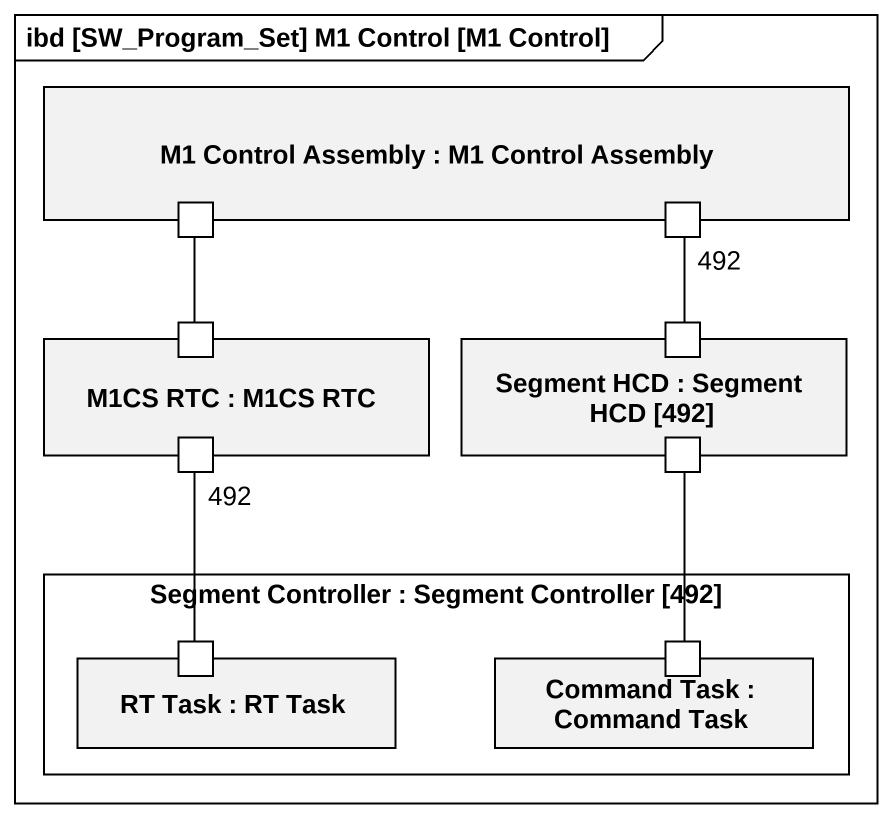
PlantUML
@startuml
mainframe ibd [SW_Program_Set] M1 Control [M1 Control]
rectangle "M1 Control Assembly : M1 Control Assembly" as M1_Control_Assembly {
  port " " as port1
  port " " as port2
}
rectangle "M1CS RTC : M1CS RTC" as M1CS_RTC {
  port " " as port3
  port " " as port5
}
rectangle "Segment HCD : Segment HCD [492]" as Segment_HCD {
  port " " as port4
  port " " as port6
}
rectangle "Segment Controller : Segment Controller [492]" as Segment_Controller {
  rectangle "RT Task : RT Task" as RT_Task {
    port " " as port7
  }
  rectangle "Command Task : Command Task" as Command_Task {
    port " " as port8
  }
}
port1 -- port3
port2 "492" -- port4
port5 "492" -- port7
port6 -- port8
@enduml
